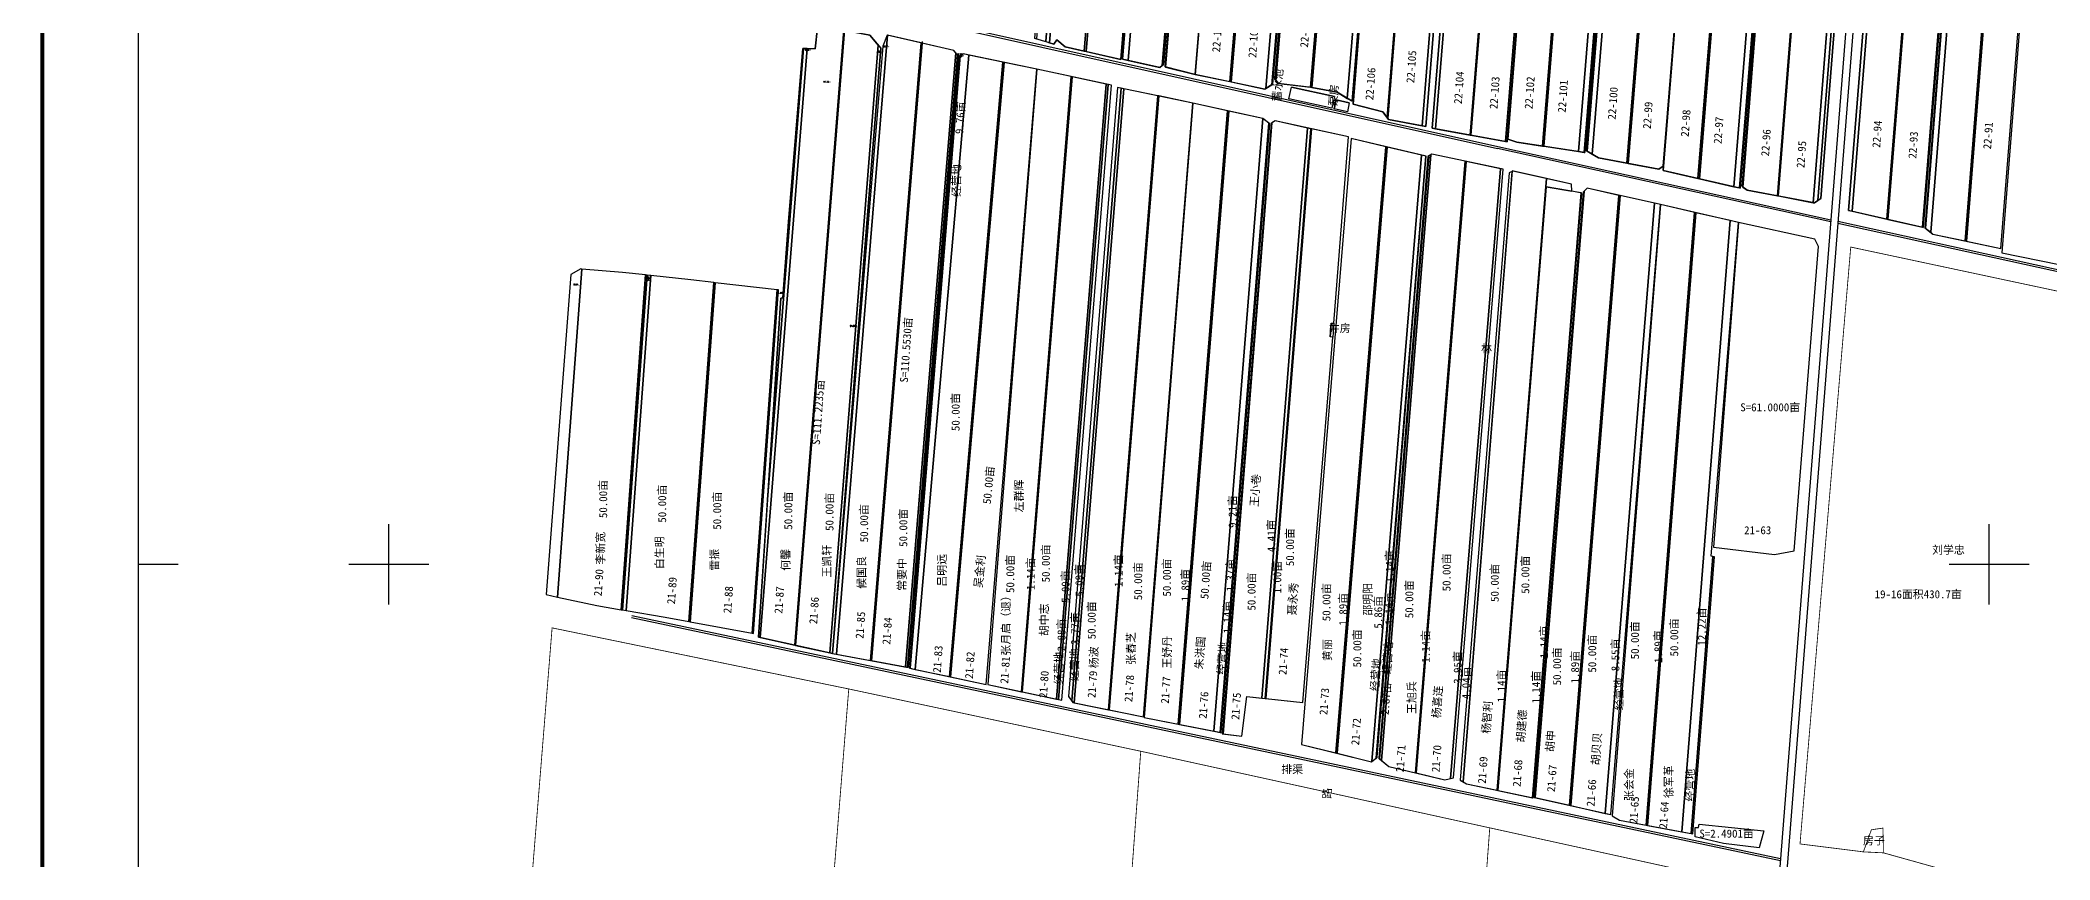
# Model space of a CAD drawing. Extents: x 550491 to 556810, y 4985999 to 4992627.
# Drawn here: x 550564 to 553076, y 4988451 to 4989475 of the extents above; entities that cross this region are included whole.
import ezdxf
from ezdxf.enums import TextEntityAlignment as Align

# ---------------------------------------------------------------- set-up
doc = ezdxf.new("R2010")
doc.units = 0
doc.header["$LTSCALE"] = 10
for name, color, linetype in [('2020-3-23', 4, 'CONTINUOUS'), ('2021新职工', 4, 'CONTINUOUS'), ('2022年', 5, 'CONTINUOUS'), ('3经营地地块', 3, 'CONTINUOUS'), ('4-5', 1, 'CONTINUOUS'), ('5注记', 2, 'CONTINUOUS'), ('MJZJ', 4, 'CONTINUOUS'), ('TK', 7, 'CONTINUOUS'), ('出水桩', 7, 'CONTINUOUS'), ('地号', 1, 'CONTINUOUS'), ('地块名称', 7, 'CONTINUOUS'), ('地块面积', 1, 'CONTINUOUS'), ('地物扣减', 2, 'CONTINUOUS'), ('大户地', 2, 'CONTINUOUS'), ('大户地注记', 1, 'CONTINUOUS'), ('承包户', 1, 'CONTINUOUS'), ('注记', 1, 'CONTINUOUS'), ('测地框', 3, 'CONTINUOUS'), ('经营地', 5, 'CONTINUOUS'), ('经营地面积', 5, 'CONTINUOUS'), ('路林渠', 3, 'CONTINUOUS'), ('身份地', 1, 'CONTINUOUS'), ('身份地面积', 1, 'CONTINUOUS')]:
    doc.layers.add(name, color=color, linetype=linetype)
doc.styles.add('HZ', font='rs.shx', dxfattribs={"width": 0.8, "bigfont": 'hztxt.shx'})
doc.styles.add('宋体', font='')
doc.styles.get('宋体').set_extended_font_data('SimSun')

msp = doc.modelspace()

# ---------------------------------------------------------------- linework, layer by layer
at = {"layer": '2020-3-23', "color": 1, "linetype": 'Continuous', "flags": 128}
for points in [[(552159.6, 4990171.7), (552116.4, 4990180.6), (552052.6, 4989422.6), (552094.8, 4989413.8), (552095.9, 4989414.5)], [(552548.1, 4990088.7), (552504.4, 4990098.1), (552443.4, 4989342.3), (552486.8, 4989335.8)], [(552608.8, 4990075.7), (552565.4, 4990085.1), (552503.9, 4989332.6), (552511.8, 4989328), (552547.1, 4989321.2)], [(551852.9, 4989429.4), (551810, 4989438.6), (551748.5, 4988669.9), (551790.9, 4988661)], [(552148.1, 4989365.1), (552107.6, 4989373.9), (552103.7, 4989371.5), (552042.6, 4988608.2), (552066, 4988605.4), (552072.2, 4988655.1), (552091.1, 4988653)]]:
    msp.add_lwpolyline(points, close=True, dxfattribs=at)
at = {"layer": '2021新职工', "color": 1, "linetype": 'Continuous', "flags": 128}
for points in [[(552502.7, 4990098.4), (552459.5, 4990107.7), (552398.4, 4989351.3), (552409.8, 4989347.3), (552441.7, 4989342.5)], [(552653.9, 4990066.1), (552610.5, 4990075.4), (552548.7, 4989320.9), (552587.3, 4989313.5), (552592.7, 4989317.4)], [(552697.4, 4990057), (552653.9, 4990066.1), (552592.7, 4989312.1), (552636, 4989302.1)], [(551767.6, 4989447.4), (551725, 4989456.2), (551658, 4988688.9), (551700.6, 4988679.8)]]:
    msp.add_lwpolyline(points, close=True, dxfattribs=at)
at = {"layer": '2022年', "color": 4, "linetype": 'Continuous', "flags": 128}
for points in [[(552070.5, 4990189.7), (552033.5, 4990197.6), (551970.8, 4989441.3), (552007.7, 4989432)], [(551568.8, 4989487.2), (551544.7, 4989491.8), (551535.9, 4989490.7), (551532.9, 4989464.2), (551523.1, 4989464.4), (551464.4, 4988728.5), (551507.5, 4988719)], [(551611.7, 4989468.6), (551601.1, 4989481.1), (551569.7, 4989487), (551508.5, 4988718.8), (551551.2, 4988709.4)], [(551518.4, 4989464.6), (551517.6, 4989464.6), (551499.7, 4989247.9), (551492.5, 4989152.9), (551490.2, 4989152.6), (551473.4, 4988900.9)], [(551665.5, 4989471.3), (551623.2, 4989481), (551559.7, 4988707.7), (551602.2, 4988699.9)], [(551708.8, 4989458.9), (551706.2, 4989462.1), (551666.5, 4989471.1), (551603.2, 4988699.8), (551645.8, 4988691.9)], [(551321.1, 4989181.5), (551292, 4989184.7), (551241.3, 4989188.9), (551211.1, 4988779.2), (551260.1, 4988768.5), (551290.4, 4988763.4)], [(551406.3, 4989172.1), (551377.4, 4989175.3), (551327.7, 4989180.8), (551296.9, 4988762.3), (551345.5, 4988754.2), (551375.1, 4988748.6)], [(551485.6, 4989163.1), (551408, 4989171.9), (551376.8, 4988748.3), (551454, 4988733.9)]]:
    msp.add_lwpolyline(points, close=True, dxfattribs=at)
msp.add_lwpolyline([(551666.7, 4989473.2), (551603.2, 4988699.6)], dxfattribs=at)
at = {"layer": '2022年', "color": 4, "linetype": 'Continuous', "elevation": 283.1, "flags": 128}
for points in [[(551666.5, 4989471.8), (551603.2, 4988699.8)], [(551711.8, 4989455.1), (551649.1, 4988691.3)]]:
    msp.add_lwpolyline(points, dxfattribs=at)
at = {"layer": '2022年', "color": 5, "linetype": 'Continuous', "flags": 128}
msp.add_lwpolyline([(552100, 4989371.1), (552092.4, 4989376.8), (552031.1, 4988611.8), (552039.1, 4988610.2)], close=True, dxfattribs=at)
at = {"layer": '2022年', "color": 2, "linetype": 'Continuous', "flags": 128}
msp.add_lwpolyline([(551487.3, 4989162.9), (551485.6, 4989163.1), (551454, 4988733.9), (551455.7, 4988733.6)], close=True, dxfattribs=at)
at = {"layer": '3经营地地块', "color": 5, "linetype": 'Continuous', "flags": 128}
for points in [[(551883, 4990228.2), (551871.5, 4990230.5), (551809.6, 4989476.3), (551821.1, 4989473)], [(551985.9, 4990207), (551978.6, 4990208.5), (551916.8, 4989450.9), (551924, 4989449.3)], [(552103.5, 4989419.2), (552166.7, 4990170.3), (552159.6, 4990171.7), (552095.9, 4989414.5)], [(552265.6, 4990150.2), (552259.6, 4990151.3), (552197.9, 4989402), (552203.8, 4989398.5)], [(552555.1, 4990087.2), (552548.1, 4990088.7), (552486.8, 4989335.8), (552493.8, 4989334.7)], [(552565.4, 4990085.1), (552558.6, 4990086.5), (552497.7, 4989336.1), (552503.9, 4989332.6)], [(552749.2, 4990046.2), (552742.3, 4990047.6), (552681.1, 4989291.8), (552688, 4989290.2)], [(552844.7, 4990018.1), (552844.4, 4990018.2), (552845, 4990024.4), (552839.7, 4990025.6), (552780, 4989271.8), (552781.6, 4989271.5), (552785.8, 4989274.5)], [(552889.7, 4990014.8), (552885.1, 4990015.8), (552824.3, 4989262.2), (552828.9, 4989261.1)], [(552987.4, 4989995.2), (552980.8, 4989996.6), (552920.5, 4989239.8), (552927, 4989234.8)], [(551523.1, 4989464.4), (551518.4, 4989464.6), (551473.4, 4988900.9), (551462, 4988729), (551464.4, 4988728.5)], [(551614.9, 4989464.8), (551611.7, 4989468.6), (551551.2, 4988709.4), (551554.6, 4988708.7)], [(551623.2, 4989481), (551623.1, 4989481), (551617.5, 4989467.4), (551554.6, 4988708.7), (551559.7, 4988707.7)], [(551710.9, 4989456.2), (551708.8, 4989458.9), (551645.8, 4988691.9), (551648.1, 4988691.5)], [(551899, 4989419.5), (551896.5, 4989420), (551834.5, 4988651.8), (551836.9, 4988651.2)], [(551918.5, 4989414.2), (551915.2, 4989414.9), (551853.6, 4988649.4), (551855, 4988647.4), (551856.6, 4988647.1)], [(552153.1, 4989364), (552152.2, 4989364.2), (552095.2, 4988652.6), (552096.1, 4988652.5)], [(552295.9, 4989330), (552290.8, 4989331.2), (552228.5, 4988573.7), (552234, 4988578)], [(552302.2, 4989331.6), (552299.6, 4989330), (552238.2, 4988577.2), (552240.6, 4988575.2)], [(552589.2, 4989269.5), (552581.7, 4989271.1), (552520.1, 4988509), (552527.3, 4988507.4)], [(552654.7, 4988829.8), (552652.5, 4988830.1), (552684.4, 4989215.6), (552686.8, 4989247), (552676.3, 4989249.4), (552616.1, 4988486), (552627.4, 4988483.9)], [(552654.7, 4988829.8), (552652.5, 4988830.1), (552684.4, 4989215.6), (552686.8, 4989247), (552676.3, 4989249.4), (552616.1, 4988486), (552627.4, 4988483.9)], [(551241.3, 4989188.9), (551240.2, 4989189), (551227.5, 4989182.2), (551196.6, 4988782.4), (551211.1, 4988779.2)], [(551322.9, 4989181.3), (551292.1, 4988763.1), (551296.9, 4988762.3), (551327.7, 4989180.8)]]:
    msp.add_lwpolyline(points, close=True, dxfattribs=at)
at = {"layer": '3经营地地块', "color": 2, "linetype": 'Continuous', "flags": 128}
for points in [[(551666.5, 4989471.1), (551665.5, 4989471.3), (551602.2, 4988699.9), (551603.2, 4988699.8)], [(551711.8, 4989455.1), (551710.9, 4989456.2), (551648.1, 4988691.5), (551649.1, 4988691.3)], [(551322.9, 4989181.3), (551321.1, 4989181.5), (551290.4, 4988763.4), (551292.1, 4988763.1)], [(551408, 4989171.9), (551406.3, 4989172.1), (551375.1, 4988748.6), (551376.8, 4988748.3)]]:
    msp.add_lwpolyline(points, close=True, dxfattribs=at)
at = {"layer": '4-5', "color": 2, "linetype": 'Continuous', "flags": 128}
for points in [[(551887.7, 4990227.2), (551883, 4990228.2), (551821.1, 4989473), (551825.8, 4989471.6)], [(552030, 4990198.3), (551985.9, 4990207), (551924, 4989449.3), (551963.5, 4989440.7), (551966.7, 4989443.3)], [(553075.1, 4989977.4), (553032.1, 4989986.1), (552971.5, 4989223.7), (553014.4, 4989214.4)], [(551810, 4989438.6), (551769.2, 4989447.1), (551702.2, 4988679.5), (551746.7, 4988670)], [(552092.4, 4989377), (552049.7, 4989386.3), (551988.3, 4988620.2), (552031.1, 4988611.8)]]:
    msp.add_lwpolyline(points, close=True, dxfattribs=at)
at = {"layer": '5注记', "color": 2, "linetype": 'Continuous', "flags": 128}
for points in [[(551853.9, 4989429.2), (551852.9, 4989429.4), (551790.9, 4988661), (551791.8, 4988660.8)], [(551962.2, 4989405.1), (551961.2, 4989405.3), (551899.3, 4988638.4), (551900.3, 4988638.2)], [(552049.7, 4989386.3), (552048, 4989386.7), (551986.7, 4988620.5), (551988.3, 4988620.2)], [(552247.6, 4989341.3), (552246, 4989341.7), (552183.7, 4988584.5), (552185.3, 4988584.1)], [(552346.3, 4989323.4), (552345.3, 4989323.6), (552283, 4988559.8), (552284, 4988559.5)], [(552446.5, 4989291.7), (552478.5, 4989286.1), (552478.2, 4989295), (552446.7, 4989301.9), (552385.2, 4988537.8), (552385.8, 4988537.7)], [(552538.8, 4989280.6), (552537.1, 4989281), (552475.5, 4988519.1), (552477.1, 4988518.7)], [(552633.5, 4989259.2), (552631.9, 4989259.6), (552571.5, 4988494.2), (552573.1, 4988493.9)]]:
    msp.add_lwpolyline(points, close=True, dxfattribs=at)
at = {"layer": '5注记', "color": 3, "linetype": 'Continuous', "flags": 128}
msp.add_lwpolyline([(552152.2, 4989364.2), (552148.1, 4989365.1), (552091.1, 4988653), (552095.2, 4988652.6)], close=True, dxfattribs=at)
at = {"layer": 'TK', "linetype": 'Continuous'}
for p, q in [((551000, 4988770.1), (551000, 4988870.1)), ((553000, 4988770.1), (553000, 4988870.1)), ((550687, 4988820.1), (550737, 4988820.1)), ((550950, 4988820.1), (551050, 4988820.1)), ((552950, 4988820.1), (553050, 4988820.1))]:
    msp.add_line(p, q, dxfattribs=at)
at = {"layer": 'TK', "linetype": 'Continuous', "const_width": 5, "flags": 128}
msp.add_lwpolyline([(550567, 4986182.1), (556807, 4986182.1), (556807, 4992422.1), (550567, 4992422.1)], close=True, dxfattribs=at)
at = {"layer": 'TK', "linetype": 'Continuous', "flags": 128}
msp.add_lwpolyline([(550687, 4986302.1), (556687, 4986302.1), (556687, 4992302.1), (550687, 4992302.1)], close=True, dxfattribs=at)
at = {"layer": '出水桩', "color": 2, "linetype": 'Continuous', "flags": 128}
msp.add_lwpolyline([(551569.7, 4989487), (551568.8, 4989487.2), (551507.5, 4988719), (551508.5, 4988718.8)], close=True, dxfattribs=at)
at = {"layer": '地物扣减', "color": 7, "linetype": 'Continuous', "flags": 128}
for points in [[(551933.7, 4990217.7), (551931.1, 4990218.3), (551869.1, 4989461.2), (551871.7, 4989460.6)], [(552031.3, 4990198.1), (552030, 4990198.3), (551966.7, 4989443.3), (551968.1, 4989444.5)], [(552033.5, 4990197.6), (552031.3, 4990198.1), (551970.4, 4989441.4), (551970.8, 4989441.3)], [(552116.4, 4990180.6), (552114.7, 4990181), (552051, 4989423), (552052.6, 4989422.6)], [(552167.7, 4990170.1), (552166.7, 4990170.3), (552103.5, 4989419.2), (552104.6, 4989419.9)], [(552170.3, 4990169.5), (552169.3, 4990169.7), (552107.5, 4989425.8), (552108.5, 4989424.7)], [(552216.2, 4990159.9), (552214.5, 4990160.3), (552152.1, 4989416), (552153.7, 4989415.8)], [(552352.8, 4990130.7), (552309.9, 4990140.3), (552248.7, 4989376.9), (552249.5, 4989375.9), (552291.6, 4989367.8)], [(552357.1, 4990129.7), (552352.8, 4990130.7), (552291.6, 4989367.8), (552295.9, 4989367)], [(552370.1, 4990126), (552365.8, 4990126.9), (552303.8, 4989364.8), (552308.2, 4989364)], [(552414.2, 4990117), (552413.2, 4990117.2), (552351.4, 4989356.2), (552352.3, 4989356)], [(552459.5, 4990107.7), (552457.3, 4990108.1), (552395.5, 4989348.2), (552397.7, 4989347.8)], [(552556, 4990087), (552555.1, 4990087.2), (552493.8, 4989334.7), (552494.8, 4989334.6)], [(552558.6, 4990086.5), (552557.6, 4990086.7), (552496.7, 4989336.7), (552497.7, 4989336.1)], [(552610.5, 4990075.4), (552608.8, 4990075.7), (552547.1, 4989321.2), (552548.7, 4989320.9)], [(552698.9, 4990056.7), (552697.4, 4990057), (552636, 4989302.1), (552637.8, 4989301.7)], [(552750.2, 4990046), (552749.2, 4990046.2), (552688, 4989290.2), (552689, 4989290)], [(552751.9, 4990045.1), (552750.9, 4990045.3), (552691.2, 4989291.9), (552692.2, 4989291.2)], [(552796.3, 4990035.2), (552795.3, 4990035.5), (552735.5, 4989280.4), (552736.4, 4989280.2)], [(552934.2, 4990005.9), (552933.2, 4990006.1), (552872.3, 4989251.3), (552873.3, 4989251)], [(552978.5, 4989997), (552977.6, 4989997.2), (552916.6, 4989241.2), (552917.6, 4989241)], [(552980.8, 4989996.6), (552979.8, 4989996.8), (552919.5, 4989240.6), (552920.5, 4989239.8)], [(551714.3, 4989455.2), (551713, 4989454.3), (551650.9, 4988690.4), (551651.7, 4988690.2)], [(552101.1, 4989370.2), (552100, 4989371.1), (552039.1, 4988610.2), (552040.2, 4988610)], [(552103.7, 4989371.5), (552102.6, 4989370.8), (552041.6, 4988608.3), (552042.6, 4988608.2)], [(552296.6, 4989329.8), (552295.9, 4989330), (552234, 4988578), (552235.4, 4988579.1)], [(552299.6, 4989330), (552298.5, 4989329.4), (552237.2, 4988577.9), (552238.2, 4988577.2)], [(552491.1, 4989283.9), (552490.1, 4989284.1), (552429.2, 4988528.6), (552430.1, 4988528.4)], [(552493.8, 4989286.1), (552492.7, 4989285), (552431.5, 4988528.9), (552432.5, 4988528.7)], [(552656.8, 4988829.5), (552654.7, 4988829.8), (552627.4, 4988483.9), (552629.5, 4988483.5)]]:
    msp.add_lwpolyline(points, close=True, dxfattribs=at)
at = {"layer": '大户地', "color": 6, "linetype": 'Continuous', "const_width": 1, "flags": 128}
for points in [[(552827, 4989216.4), (553207.5, 4989135.3), (553143.2, 4988382.8), (552867.8, 4988459.7), (552867.3, 4988490.6), (552852.8, 4988488.5), (552842.8, 4988460.9), (552809.4, 4988465.1), (552763.6, 4988470.8)], [(551204.2, 4988740.7), (551574.9, 4988664.4), (551514.8, 4987914.3), (551272.6, 4987956.5), (551266.5, 4987959.1), (551268.5, 4987966.9), (551143.9, 4987993.2)], [(551574.9, 4988664.4), (551939.8, 4988586.6), (551884.8, 4987842.3), (551755, 4987863.9), (551695.7, 4987871.8), (551700.9, 4987918.6), (551671.6, 4987927.8), (551665.8, 4987875.8), (551652, 4987877.6), (551600.9, 4987894.6), (551514.8, 4987914.3)], [(551939.8, 4988586.6), (552375.9, 4988490.9), (552321.2, 4987750.8), (551884.8, 4987842.3)], [(552375.9, 4988490.9), (552716.3, 4988416.2), (552653, 4987671.3), (552611.5, 4987676.3), (552611.4, 4987699.4), (552471.1, 4987719.3), (552321.2, 4987750.8)], [(552842.8, 4988460.9), (552867.8, 4988459.7), (552867.3, 4988490.6), (552852.8, 4988488.5)]]:
    msp.add_lwpolyline(points, close=True, dxfattribs=at)
for points in [[(551939.8, 4988586.6), (551884.8, 4987842.3)], [(552375.9, 4988490.9), (552321.2, 4987750.8)]]:
    msp.add_lwpolyline(points, dxfattribs=at)
at = {"layer": '注记', "color": 1, "linetype": 'Continuous', "flags": 128}
for points in [[(552309.9, 4990140.3), (552308.9, 4990140.5), (552247.8, 4989378.1), (552248.7, 4989376.9)], [(552504.4, 4990098.1), (552502.7, 4990098.4), (552441.7, 4989342.5), (552443.4, 4989342.3)]]:
    msp.add_lwpolyline(points, close=True, dxfattribs=at)
at = {"layer": '注记', "color": 2, "linetype": 'Continuous', "flags": 128}
for points in [[(553032.1, 4989986.1), (553030.5, 4989986.5), (552969.9, 4989224), (552971.5, 4989223.7)], [(551769.2, 4989447.1), (551767.6, 4989447.4), (551700.6, 4988679.8), (551702.2, 4988679.5)]]:
    msp.add_lwpolyline(points, close=True, dxfattribs=at)
at = {"layer": '测地框', "color": 7, "linetype": 'Continuous'}
for p, q in [((552181.7, 4989404.4, 282.3), (552128.2, 4989416.3, 283.3)), ((552200.4, 4989396.4, 283.6), (552183.9, 4989400.1, 283.9))]:
    msp.add_line(p, q, dxfattribs=at)
at = {"layer": '测地框', "color": 7, "linetype": 'Continuous', "flags": 128}
for points, elevation in [([(551914.9, 4989450.6), (551845.5, 4989466.6), (551835, 4989475.1), (551831.3, 4989470), (551807.4, 4989477), (551869.3, 4990231), (551977, 4990208.9)], 283.5), ([(551968.1, 4989444.5), (551963.5, 4989440.7), (551916.8, 4989450.9), (551978.6, 4990208.5), (552031.3, 4990198.1)], 283.4), ([(552007.7, 4989432), (551970.4, 4989441.4), (552031.3, 4990198.1), (552070.5, 4990189.7)], 283.5), ([(552104.6, 4989419.9), (552094.8, 4989413.8), (552007.7, 4989432), (552071.6, 4990189.8), (552167.7, 4990170.1)], 283.5), ([(552153.7, 4989415.8), (552111.8, 4989420.9), (552107.5, 4989425.8), (552169.3, 4990169.7), (552216.2, 4990159.9)], 283.4), ([(552203.8, 4989398.5), (552185.2, 4989409.7), (552153.7, 4989415.8), (552216.2, 4990159.9), (552265.6, 4990150.2)], 283.5), ([(552295.9, 4989367), (552249.5, 4989375.9), (552242.2, 4989385.5), (552205.1, 4989394.8), (552265.6, 4990150.2), (552357.1, 4990129.7)], 283.4), ([(552397.7, 4989347.8), (552303.8, 4989364.8), (552365.8, 4990126.9), (552459.5, 4990107.7)], 283.3), ([(552494.8, 4989334.6), (552409.8, 4989347.3), (552398.4, 4989351.3), (552459.5, 4990107.7), (552556, 4990087)], 283.7), ([(552592.7, 4989317.4), (552587.3, 4989313.5), (552511.8, 4989328), (552496.7, 4989336.7), (552557.6, 4990086.7), (552653.9, 4990066.1)], 283.8), ([(552689, 4989290), (552592.7, 4989312.1), (552653.9, 4990066.1), (552750.2, 4990046)], 283.8), ([(552789.6, 4989277), (552781.6, 4989271.5), (552697.7, 4989287.6), (552691.2, 4989291.9), (552750.9, 4990045.3), (552845, 4990024.4), (552844.4, 4990018.2), (552848.2, 4990017)], 283.8), ([(552885.1, 4990015.8), (552978.5, 4989997), (552917.6, 4989241), (552824.3, 4989262.2)], 283.7), ([(552919.5, 4989240.6), (552929.6, 4989232.7), (553014.4, 4989214.4), (553075.1, 4989977.4), (552979.8, 4989996.8)], 283.7), ([(553015.9, 4989209.1), (553111.9, 4989189.5), (553172.6, 4989958.5), (553076.1, 4989978)], 284.3), ([(551517.6, 4989464.6), (551532.9, 4989464.2), (551535.9, 4989490.7), (551544.7, 4989491.8), (551601.1, 4989481.1), (551614.9, 4989464.8), (551554.6, 4988708.7), (551462, 4988729), (551490.2, 4989152.6), (551492.5, 4989152.9), (551499.7, 4989247.9)], 283.1), ([(551711.8, 4989455.1), (551706.2, 4989462.1), (551623.1, 4989481), (551617.5, 4989467.4), (551554.6, 4988708.7), (551649.1, 4988691.3)], 283.1), ([(551810, 4989438.6), (551717.9, 4989457.7), (551713, 4989454.3), (551650.9, 4988690.4), (551746.7, 4988670)], 283.5), ([(551810, 4989438.6), (551717.9, 4989457.7), (551713, 4989454.3), (551650.9, 4988690.4), (551746.7, 4988670)], 283.5), ([(551903.3, 4989418.5), (551810, 4989438.6), (551748.5, 4988669.9), (551841.3, 4988650.3)], 283.5), ([(552005, 4989396.1), (551910.8, 4989415.8), (551849.6, 4988654.9), (551855, 4988647.4), (551943.1, 4988629.4)], 283.5), ([(552101.1, 4989370.2), (552092.2, 4989377), (552005, 4989396.1), (551944.2, 4988628.8), (552040.2, 4988610)], 283.6), ([(552199.2, 4989353.9), (552107.6, 4989373.9), (552102.6, 4989370.8), (552041.6, 4988608.3), (552066, 4988605.4), (552072.2, 4988655.1), (552142.4, 4988647.5), (552179.7, 4989103.9), (552176.5, 4989104.2), (552177.9, 4989121.5), (552181.1, 4989121.2)], 283.5), ([(552296.6, 4989329.8), (552202.8, 4989351.8), (552140.5, 4988595.2), (552228.3, 4988573.5), (552235.4, 4988579.1)], 283.5), ([(552392.6, 4989313.5), (552303.7, 4989332.4), (552298.5, 4989329.4), (552237.2, 4988577.9), (552249.9, 4988567.7), (552319.9, 4988550.9), (552330.5, 4988553.2)], 283.8), ([(552491.1, 4989283.9), (552478.5, 4989286.1), (552478.2, 4989295), (552404.8, 4989311.2), (552400.1, 4989309.1), (552339.1, 4988550.5), (552346.7, 4988545.8), (552430.1, 4988528.4)], 283.5), ([(552589.2, 4989269.5), (552497.5, 4989289.8), (552492.7, 4989285), (552431.5, 4988528.9), (552527.3, 4988507.4)], 283.8), ([(552686.9, 4989246.9), (552589.2, 4989269.5), (552528.8, 4988505.8), (552538, 4988500.5), (552629.5, 4988483.5), (552656.8, 4988829.5), (552652.5, 4988830.1)], 284.1), ([(552786.9, 4989217.2), (552782.3, 4989226.3), (552686.9, 4989246.9), (552655.3, 4988841.5), (552731.8, 4988832.3), (552756.3, 4988836.8)], 284.1), ([(552177.9, 4989121.5), (552181.1, 4989121.2), (552179.7, 4989103.9), (552176.5, 4989104.2)], 283.5), ([(552718.4, 4988487.3), (552712.7, 4988465.9), (552667.9, 4988471.4), (552632.6, 4988479.8), (552632.4, 4988491.5), (552636.7, 4988491.5), (552637.7, 4988495.4)], 284.2)]:
    msp.add_lwpolyline(points, close=True, dxfattribs=dict(at, elevation=elevation))
for points, elevation in [([(552200.4, 4989396.4), (552198, 4989385.4)], 283.6), ([(552177.9, 4989121.5), (552176.5, 4989104.2)], 283.5), ([(552181.1, 4989121.2), (552179.7, 4989103.9)], 283.5)]:
    msp.add_lwpolyline(points, dxfattribs=dict(at, elevation=elevation))
at = {"layer": '经营地', "color": 5, "linetype": 'Continuous', "flags": 128}
for points in [[(551985.9, 4990207), (551978.6, 4990208.5), (551916.8, 4989450.9), (551924, 4989449.3)], [(551725, 4989456.2), (551717.9, 4989457.7), (551714.3, 4989455.2), (551651.7, 4988690.2), (551658, 4988688.9)]]:
    msp.add_lwpolyline(points, close=True, dxfattribs=at)
at = {"layer": '路林渠', "linetype": 'Continuous'}
for p, q in [((552178.5, 4989389.8, 282.3), (552125, 4989401.7, 283.3)), ((552198, 4989385.4, 283.6), (552181.5, 4989389.1, 283.9))]:
    msp.add_line(p, q, dxfattribs=at)
at = {"layer": '路林渠', "color": 5, "linetype": 'Continuous', "flags": 128}
for points, elevation in [([(552991.7, 4991655.2), (552615.6, 4986883)], 285.5), ([(553000.4, 4991652.7), (552624.5, 4986882.5)], 285.3)]:
    msp.add_lwpolyline(points, dxfattribs=dict(at, elevation=elevation))
at = {"layer": '路林渠', "color": 3, "linetype": 'Continuous', "flags": 128}
for points in [[(552848.2, 4990017), (552844.7, 4990018.1), (552785.8, 4989274.5), (552789.6, 4989277)], [(551903.3, 4989418.5), (551899, 4989419.5), (551836.9, 4988651.2), (551841.3, 4988650.3)], [(551915.2, 4989414.9), (551910.8, 4989415.8), (551849.6, 4988654.9), (551853.6, 4988649.4)], [(552392.6, 4989313.5), (552389.2, 4989314.3), (552327, 4988552.4), (552330.5, 4988553.2)], [(552403.8, 4989310.8), (552400.1, 4989309.1), (552339.1, 4988550.5), (552342.5, 4988548.4)]]:
    msp.add_lwpolyline(points, close=True, dxfattribs=at)
at = {"layer": '路林渠', "color": 4, "linetype": 'Continuous', "flags": 128}
for points, elevation in [([(551529.7, 4989530.1), (552385.5, 4989339.4)], 284.4), ([(551531.2, 4989532.5), (552386.1, 4989342)], 284.3), ([(552802, 4989247.9), (552385.5, 4989339.4)], 285.5), ([(552386.1, 4989342), (552802.2, 4989250.6)], 284.3), ([(554041.7, 4988975.4), (552810.8, 4989245.9)], 285.5), ([(552811, 4989248.7), (554041.9, 4988978.3)], 284.3), ([(551303.4, 4988753.7), (552739.1, 4988450.2)], 284.2), ([(551304, 4988756.2), (552739.3, 4988452.8)], 284.2)]:
    msp.add_lwpolyline(points, dxfattribs=dict(at, elevation=elevation))
for points, elevation in [([(552128.2, 4989416.3), (552181.7, 4989404.4), (552178.5, 4989389.8), (552125, 4989401.7)], 283.3), ([(552183.9, 4989400.1), (552200.4, 4989396.4), (552198, 4989385.4), (552181.5, 4989389.1)], 283.9)]:
    msp.add_lwpolyline(points, close=True, dxfattribs=dict(at, elevation=elevation))
at = {"layer": '路林渠', "linetype": 'Continuous', "elevation": 283.9, "flags": 128}
for points in [[(552181.7, 4989404.4), (552178.5, 4989389.8)], [(552183.9, 4989400.1), (552181.5, 4989389.1)]]:
    msp.add_lwpolyline(points, dxfattribs=at)
at = {"layer": '身份地', "color": 1, "linetype": 'Continuous', "flags": 128}
for points in [[(551931.1, 4990218.3), (551887.7, 4990227.2), (551825.8, 4989471.6), (551831.3, 4989470), (551835, 4989475.1), (551845.5, 4989466.6), (551869.1, 4989461.2)], [(551977, 4990208.9), (551933.7, 4990217.7), (551871.7, 4989460.6), (551914.9, 4989450.6)], [(552114.7, 4990181), (552071.6, 4990189.8), (552007.7, 4989432), (552051, 4989423)], [(552103.5, 4989419.2), (552166.7, 4990170.3), (552159.6, 4990171.7), (552095.9, 4989414.5)], [(552167.7, 4990170.1), (552166.7, 4990170.3), (552103.5, 4989419.2), (552104.6, 4989419.9)], [(552214.5, 4990160.3), (552170.3, 4990169.5), (552108.5, 4989424.7), (552111.8, 4989420.9), (552152.1, 4989416)], [(552259.6, 4990151.3), (552216.2, 4990159.9), (552153.7, 4989415.8), (552185.2, 4989409.7), (552197.9, 4989402)], [(552308.9, 4990140.5), (552265.6, 4990150.2), (552205.1, 4989394.8), (552242.2, 4989385.5), (552247.8, 4989378.1)], [(552308.9, 4990140.5), (552265.6, 4990150.2), (552205.1, 4989394.8), (552242.2, 4989385.5), (552247.8, 4989378.1)], [(552413.2, 4990117.2), (552370.1, 4990126), (552308.2, 4989364), (552351.4, 4989356.2)], [(552457.3, 4990108.1), (552414.2, 4990117), (552352.3, 4989356), (552395.5, 4989348.2)], [(552504.4, 4990098.1), (552502.7, 4990098.4), (552441.7, 4989342.5), (552443.4, 4989342.3)], [(552565.4, 4990085.1), (552558.6, 4990086.5), (552497.7, 4989336.1), (552503.9, 4989332.6)], [(552608.8, 4990075.7), (552565.4, 4990085.1), (552503.9, 4989332.6), (552511.8, 4989328), (552547.1, 4989321.2)], [(552610.5, 4990075.4), (552608.8, 4990075.7), (552547.1, 4989321.2), (552548.7, 4989320.9)], [(552742.3, 4990047.6), (552698.9, 4990056.7), (552637.8, 4989301.7), (552681.1, 4989291.8)], [(552751.9, 4990045.1), (552750.9, 4990045.3), (552691.2, 4989291.9), (552692.2, 4989291.2)], [(552795.3, 4990035.5), (552751.9, 4990045.1), (552692.2, 4989291.2), (552697.7, 4989287.6), (552735.5, 4989280.4)], [(552795.3, 4990035.5), (552751.9, 4990045.1), (552692.2, 4989291.2), (552697.7, 4989287.6), (552735.5, 4989280.4)], [(552839.7, 4990025.6), (552796.3, 4990035.2), (552736.4, 4989280.2), (552780, 4989271.8)], [(552839.7, 4990025.6), (552796.3, 4990035.2), (552736.4, 4989280.2), (552780, 4989271.8)], [(552844.7, 4990018.1), (552844.4, 4990018.2), (552845, 4990024.4), (552839.7, 4990025.6), (552780, 4989271.8), (552781.6, 4989271.5), (552785.8, 4989274.5)], [(552933.2, 4990006.1), (552889.7, 4990014.8), (552828.9, 4989261.1), (552872.3, 4989251.3)], [(552934.2, 4990005.9), (552933.2, 4990006.1), (552872.3, 4989251.3), (552873.3, 4989251)], [(552977.6, 4989997.2), (552934.2, 4990005.9), (552873.3, 4989251), (552916.6, 4989241.2)], [(553030.5, 4989986.5), (552987.4, 4989995.2), (552927, 4989234.8), (552929.6, 4989232.7), (552969.9, 4989224)], [(553032.1, 4989986.1), (553030.5, 4989986.5), (552969.9, 4989224), (552971.5, 4989223.7)], [(551852.9, 4989429.4), (551810, 4989438.6), (551748.5, 4988669.9), (551790.9, 4988661)], [(551853.9, 4989429.2), (551852.9, 4989429.4), (551790.9, 4988661), (551791.8, 4988660.8)], [(551896.5, 4989420), (551853.9, 4989429.2), (551791.8, 4988660.8), (551834.5, 4988651.8)], [(551896.5, 4989420), (551853.9, 4989429.2), (551791.8, 4988660.8), (551834.5, 4988651.8)], [(551899, 4989419.5), (551896.5, 4989420), (551834.5, 4988651.8), (551836.9, 4988651.2)], [(551961.2, 4989405.3), (551918.5, 4989414.2), (551856.6, 4988647.1), (551899.3, 4988638.4)], [(551961.2, 4989405.3), (551918.5, 4989414.2), (551856.6, 4988647.1), (551899.3, 4988638.4)], [(552005, 4989396.1), (551962.2, 4989405.1), (551900.3, 4988638.2), (551943.1, 4988629.4)], [(552005, 4989396.1), (551962.2, 4989405.1), (551900.3, 4988638.2), (551943.1, 4988629.4)], [(552048, 4989386.7), (552005, 4989396.1), (551944.2, 4988628.8), (551986.7, 4988620.5)], [(552179.7, 4989103.9), (552176.5, 4989104.2), (552177.9, 4989121.5), (552181.1, 4989121.2), (552199.2, 4989353.9), (552153.1, 4989364), (552096.1, 4988652.5), (552142.4, 4988647.5)], [(552246, 4989341.7), (552202.8, 4989351.8), (552140.5, 4988595.2), (552183.7, 4988584.5)], [(552290.8, 4989331.2), (552247.6, 4989341.3), (552185.3, 4988584.1), (552228.3, 4988573.5), (552228.5, 4988573.7)], [(552302.2, 4989331.6), (552299.6, 4989330), (552238.2, 4988577.2), (552240.6, 4988575.2)], [(552345.3, 4989323.6), (552303.7, 4989332.4), (552302.2, 4989331.6), (552240.6, 4988575.2), (552249.9, 4988567.7), (552283, 4988559.8)], [(552345.3, 4989323.6), (552303.7, 4989332.4), (552302.2, 4989331.6), (552240.6, 4988575.2), (552249.9, 4988567.7), (552283, 4988559.8)], [(552389.2, 4989314.3), (552346.3, 4989323.4), (552284, 4988559.5), (552319.9, 4988550.9), (552327, 4988552.4)], [(552392.6, 4989313.5), (552389.2, 4989314.3), (552327, 4988552.4), (552330.5, 4988553.2)], [(552446.7, 4989301.9), (552403.9, 4989311.5), (552342.5, 4988548.4), (552346.7, 4988545.8), (552385.2, 4988537.8)], [(552446.5, 4989291.7), (552478.5, 4989286.1), (552478.2, 4989295), (552446.7, 4989301.9), (552385.2, 4988537.8), (552385.8, 4988537.7)], [(552490.1, 4989284.1), (552446.5, 4989291.7), (552385.8, 4988537.7), (552429.2, 4988528.6)], [(552490.1, 4989284.1), (552446.5, 4989291.7), (552385.8, 4988537.7), (552429.2, 4988528.6)], [(552537.1, 4989281), (552497.5, 4989289.8), (552493.8, 4989286.1), (552432.5, 4988528.7), (552475.5, 4988519.1)], [(552538.8, 4989280.6), (552537.1, 4989281), (552475.5, 4988519.1), (552477.1, 4988518.7)], [(552581.7, 4989271.1), (552538.8, 4989280.6), (552477.1, 4988518.7), (552520.1, 4988509)], [(552631.9, 4989259.6), (552589.2, 4989269.5), (552528.8, 4988505.8), (552538, 4988500.5), (552571.5, 4988494.2)], [(552676.3, 4989249.4), (552633.5, 4989259.2), (552573.1, 4988493.9), (552616.1, 4988486)]]:
    msp.add_lwpolyline(points, close=True, dxfattribs=at)

# ---------------------------------------------------------------- texts
at = {"layer": '2020-3-23', "color": 1, "linetype": 'Continuous', "style": '宋体'}
for s, rotation, p in [('王小卷', 86, (552082.5, 4988912.4)), ('左群辉', 90, (551787.3, 4988905.4))]:
    msp.add_text(s, height=10, rotation=rotation, dxfattribs=at).set_placement(p, align=Align.MIDDLE)
at = {"layer": '2021新职工', "color": 1, "linetype": 'Continuous', "style": '宋体'}
for s, p in [('50.00亩', (551713.4, 4988986.5)), ('9.21亩', (552059.5, 4988865.6)), ('12.22亩', (552645.9, 4988718.5)), ('8.55亩', (552537.9, 4988686.5))]:
    msp.add_text(s, height=10, rotation=90, dxfattribs=at).set_placement(p)
msp.add_text('吕明远', height=10, rotation=90, dxfattribs=at).set_placement((551691.4, 4988812.6), align=Align.MIDDLE)
at = {"layer": '2022年', "color": 4, "linetype": 'Continuous', "style": 'HZ', "width": 0.8}
for s, p in [('5.57亩', (551618.4, 4989466)), ('0.15亩', (551710.8, 4989456)), ('1.15亩', (551711.1, 4989454.1)), ('47.13亩', (551543.1, 4989421.8)), ('1.14亩', (551486.4, 4989158)), ('21.05亩', (551576.4, 4989116.9))]:
    msp.add_text(s, height=2, dxfattribs=at).set_placement(p)
at = {"layer": '2022年', "color": 4, "linetype": 'Continuous', "style": '宋体'}
for p in [(551273, 4988877.8), (551346.7, 4988872.1), (551415.4, 4988863.3), (551504.3, 4988863.3), (551555.8, 4988861.8), (551599.1, 4988847.6)]:
    msp.add_text('50.00亩', height=10, rotation=90, dxfattribs=at).set_placement(p)
for s, p in [('李新宽', (551264.4, 4988840.2)), ('白生明', (551338.2, 4988834.5)), ('雷振', (551406.8, 4988825.7)), ('何馨', (551495.7, 4988825.7)), ('王凯轩', (551547.3, 4988824.1)), ('候国良', (551590.6, 4988810)), ('常要中', (551641, 4988807.4))]:
    msp.add_text(s, height=10, rotation=90, dxfattribs=at).set_placement(p, align=Align.MIDDLE)
at = {"layer": '2022年', "color": 5, "linetype": 'Continuous', "style": '宋体'}
msp.add_text('经营地', height=10, rotation=86, dxfattribs=at).set_placement((552041.3, 4988702.7), align=Align.MIDDLE)
at = {"layer": '3经营地地块', "color": 5, "linetype": 'Continuous', "style": 'HZ', "width": 0.8}
for s, p in [('4.94亩', (551520.3, 4989461.6)), ('4.00亩', (551609.8, 4989459.3)), ('8.54亩', (551231, 4989168.6))]:
    msp.add_text(s, height=2, dxfattribs=at).set_placement(p)
at = {"layer": '3经营地地块', "color": 2, "linetype": 'Continuous', "style": 'HZ', "width": 0.8}
for rotation, p in [(86.3593, (551322.3, 4989174.3)), (88.7267, (551407.9, 4989165.6))]:
    msp.add_text('1.14亩', height=2, rotation=rotation, dxfattribs=at).set_placement(p)
at = {"layer": '3经营地地块', "color": 4, "linetype": 'Continuous', "style": 'HZ', "width": 0.8}
msp.add_text('3.00亩', height=2, rotation=86.3593, dxfattribs=at).set_placement((551325.3, 4989173.9))
at = {"layer": '3经营地地块', "color": 5, "linetype": 'Continuous', "style": '宋体'}
for p in [(552536.9, 4988658.2), (552626.3, 4988544.2)]:
    msp.add_text('经营地', height=10, rotation=90, dxfattribs=at).set_placement(p, align=Align.MIDDLE)
at = {"layer": '4-5', "color": 2, "linetype": 'Continuous', "style": '宋体'}
for s, rotation, p in [('50.00亩', 84.3869, (551749.3, 4988919.2)), ('吴金利', 84.3869, (551738.1, 4988811.2)), ('50.00亩', 86, (552020.5, 4988800.5)), ('朱洪国', 86, (552013.5, 4988709.5))]:
    msp.add_text(s, height=10, rotation=rotation, dxfattribs=at).set_placement(p, align=Align.MIDDLE)
at = {"layer": 'MJZJ', "color": 1, "linetype": 'Continuous', "style": '宋体'}
msp.add_text('S=2.4901亩', height=10, dxfattribs=at).set_placement((552671.9, 4988484.1), align=Align.MIDDLE)
at = {"layer": '地号', "color": 1, "linetype": 'Continuous', "style": '宋体'}
for s, p in [('蓄水池', (552114.6, 4989397.8, 284.8)), ('泵房', (552185, 4989392, 284.8))]:
    msp.add_text(s, height=10, rotation=86, dxfattribs=at).set_placement(p)
for s, p in [('井房', (552174.8, 4989110.1, 568.4)), ('林', (552365.1, 4989084.8, 284.8))]:
    msp.add_text(s, height=10, dxfattribs=at).set_placement(p)
at = {"layer": '地块名称', "color": 7, "linetype": 'Continuous', "style": '宋体'}
for s, p in [('22-110', (552035.3, 4989480)), ('22-109', (552080.5, 4989473.2)), ('22-108', (552145.3, 4989486)), ('22-105', (552278, 4989441.7)), ('22-106', (552226.9, 4989420.3)), ('22-104', (552337.5, 4989415.5)), ('22-103', (552382, 4989409.1)), ('22-102', (552425.8, 4989409.1)), ('22-101', (552467.3, 4989404.7)), ('22-100', (552529.7, 4989396)), ('22-99', (552573.4, 4989381)), ('22-98', (552620.8, 4989371.1)), ('22-97', (552661.8, 4989362.3)), ('22-96', (552721.1, 4989346.7)), ('22-94', (552860, 4989357.4)), ('22-93', (552905.1, 4989343.9)), ('22-91', (552998.6, 4989355.5)), ('22-95', (552765.4, 4989332.1)), ('21-90', (551262.4, 4988797.2)), ('21-89', (551354, 4988787.3)), ('21-88', (551424.3, 4988775.9)), ('21-87', (551488.1, 4988775.5)), ('21-86', (551531.6, 4988762.4)), ('21-85', (551589.5, 4988744.1)), ('21-84', (551623, 4988736.9)), ('21-83', (551686.2, 4988701.7)), ('21-82', (551726.2, 4988694.1)), ('21-74', (552118, 4988699)), ('21-81', (551770.3, 4988688)), ('21-80', (551818.8, 4988670.2)), ('21-79', (551879.4, 4988670.2)), ('21-78', (551925.5, 4988665)), ('21-77', (551971, 4988663)), ('21-76', (552018.4, 4988644.2)), ('21-75', (552059, 4988642.9)), ('21-73', (552169.2, 4988648.8)), ('21-72', (552208.8, 4988611.1)), ('21-71', (552264.6, 4988577.4)), ('21-70', (552309.4, 4988577.4)), ('21-69', (552367.2, 4988563.1)), ('21-68', (552410.7, 4988559.2)), ('21-67', (552453.6, 4988552.7)), ('21-66', (552503, 4988534.6)), ('21-65', (552556.5, 4988513.3)), ('21-64', (552593.6, 4988506.9))]:
    msp.add_text(s, height=10, rotation=86, dxfattribs=at).set_placement(p, align=Align.MIDDLE)
msp.add_text('21-63', height=10, dxfattribs=at).set_placement((552710.7, 4988862.6), align=Align.MIDDLE)
at = {"layer": '地块面积', "color": 7, "linetype": 'Continuous', "style": '宋体'}
for s, p in [('S=110.5530亩', (551646.2, 4989087.9)), ('S=111.2235亩', (551536.3, 4989010.1))]:
    msp.add_text(s, height=10, rotation=86, dxfattribs=at).set_placement(p, align=Align.MIDDLE)
msp.add_text('S=61.0000亩', height=10, dxfattribs=at).set_placement((552726.4, 4989016.6), align=Align.MIDDLE)
at = {"layer": '地物扣减', "color": 7, "linetype": 'Continuous', "style": '宋体'}
for s, p in [('4.41亩', (552108, 4988835.3)), ('1.14亩', (551917.1, 4988791.8)), ('1.14亩', (552255.8, 4988797, 283.8)), ('1.14亩', (551807.3, 4988787.9)), ('5.09亩', (551850.8, 4988771.8)), ('5.09亩', (551868, 4988779.7)), ('1.89亩', (552000.5, 4988773.6)), ('1.37亩', (552056.8, 4988786.2)), ('1.89亩', (552197.7, 4988743.6)), ('1.14亩', (552255.2, 4988744.6)), ('1.14亩', (552053.3, 4988733.7)), ('1.14亩', (552301, 4988697.2)), ('1.14亩', (552448.8, 4988702.7)), ('1.89亩', (552591.5, 4988696.9)), ('3.95亩', (552340.8, 4988670.8)), ('1.89亩', (552487.5, 4988671.2)), ('4.04亩', (552351.4, 4988651.6)), ('1.14亩', (552395.5, 4988647.8)), ('1.14亩', (552438.7, 4988646.2))]:
    msp.add_text(s, height=10, rotation=90, dxfattribs=at).set_placement(p)
at = {"layer": '大户地注记', "color": 6, "linetype": 'Continuous', "style": '宋体'}
for s, p in [('刘学忠', (552928.6, 4988833.1)), ('19-16面积430.7亩', (552856.9, 4988777.7)), ('排渠', (552115.4, 4988559.1)), ('房子', (552842.3, 4988470))]:
    msp.add_text(s, height=10, dxfattribs=at).set_placement(p)
msp.add_text('路', height=10, rotation=90, dxfattribs=at).set_placement((552177.7, 4988527.1))
at = {"layer": '承包户', "color": 1, "linetype": 'Continuous', "style": '宋体'}
for s, rotation, p in [('聂永秀', 86, (552129.6, 4988776.9)), ('邵明阳', 90, (552223.4, 4988776.5)), ('张月启（退）', 90, (551771, 4988746.9)), ('胡中志 ', 90, (551818.8, 4988754.1)), ('张舂芝 ', 90, (551927.3, 4988718.4)), ('杨波', 90, (551880.8, 4988703.9)), ('王妤丹', 90, (551972.4, 4988710.3)), ('黄丽', 90, (552172.6, 4988712.9)), ('王旭兵', 90, (552278.2, 4988653.6)), ('杨喜连', 86, (552310.1, 4988648.3)), ('杨智利', 86, (552372.2, 4988628.9)), ('胡建德', 86, (552415.3, 4988618.1)), ('胡申', 86, (552451.5, 4988599.3)), ('胡贝贝', 86, (552509, 4988589.6)), ('张会金', 90, (552549.6, 4988544.8)), ('徐军革', 90, (552599.2, 4988548.6))]:
    msp.add_text(s, height=10, rotation=rotation, dxfattribs=at).set_placement(p, align=Align.MIDDLE)
at = {"layer": '经营地面积', "color": 5, "linetype": 'Continuous', "style": '宋体'}
for s, rotation, p in [('9.76亩', 86, (551717.7, 4989357.2)), ('1.00亩', 90, (552115.4, 4988783.7)), ('3.77亩', 90, (551862.6, 4988719.6)), ('5.86亩', 90, (552241.5, 4988739.8)), ('2.88亩', 90, (551845.7, 4988711.4)), ('2.87亩', 86, (552249.6, 4988631.8))]:
    msp.add_text(s, height=10, rotation=rotation, dxfattribs=at).set_placement(p)
for rotation, p in [(90, (551837.1, 4988690.3)), (90, (551856.6, 4988694.4)), (86, (552247.9, 4988703.1)), (86, (552233.1, 4988682.1))]:
    msp.add_text('经营地', height=10, rotation=rotation, dxfattribs=at).set_placement(p, align=Align.MIDDLE)
at = {"layer": '身份地面积', "color": 5, "linetype": 'Continuous', "style": '宋体'}
msp.add_text('经营地', height=10, rotation=90, dxfattribs=at).set_placement((551709.3, 4989299.5), align=Align.MIDDLE)
at = {"layer": '身份地面积', "color": 1, "linetype": 'Continuous', "style": '宋体'}
for p in [(551648, 4988841.9), (552131.3, 4988817.8), (551826.1, 4988797.5), (552326.9, 4988786.3), (551781.7, 4988784.3), (551941.5, 4988775.3), (551977.4, 4988779.8), (552083.2, 4988762.3), (552387.1, 4988773.1), (552425.3, 4988783.3), (552176.8, 4988749), (552280.3, 4988752.8), (551883.4, 4988726.4), (552215.3, 4988691.3), (552508.9, 4988684.8), (552562.3, 4988701.4), (552611.4, 4988705), (552465, 4988668.9)]:
    msp.add_text('50.00亩', height=10, rotation=90, dxfattribs=at).set_placement(p)

doc.saveas('drawing.dxf')
